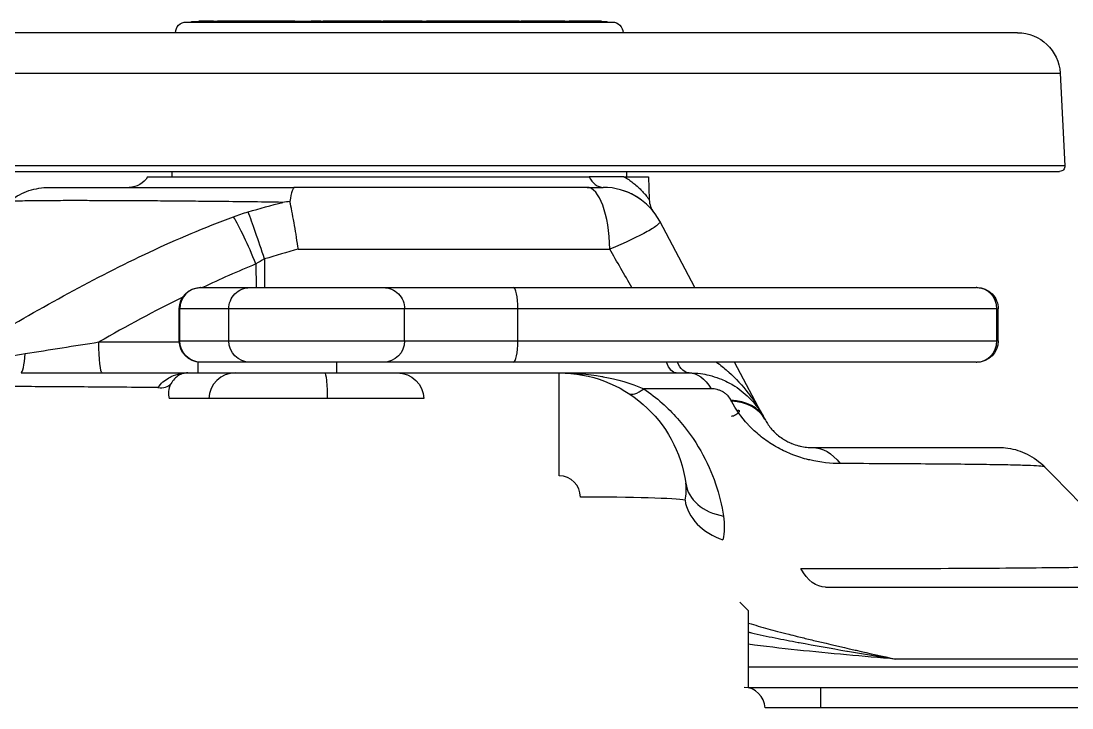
# Model space of a CAD drawing. Header units: millimetres. Extents: x 553637 to 584936, y 5008 to 53898.
# Drawn here: x 560328.4 to 560427, y 46861.6 to 46926 of the extents above; entities that cross this region are included whole.
import ezdxf

# ---------------------------------------------------------------- set-up
doc = ezdxf.new("R2010")
doc.units = ezdxf.units.MM
doc.header["$LTSCALE"] = 10
doc.header["$MEASUREMENT"] = 0
doc.layers.add('2', color=2, linetype='Continuous')

msp = doc.modelspace()

# ---------------------------------------------------------------- linework, layer by layer
at = {"layer": '2', "extrusion": (-1, 1.31047e-06, 1.33332e-29)}
for p, q in [((560343.9, 46925.886), (560383.516, 46925.886)), ((560344.4, 46925.936), (560383.4, 46925.936)), ((560344.4, 46925.886), (560344.4, 46925.936)), ((560345.482, 46925.986), (560345.105, 46925.986)), ((560345.105, 46925.986), (560345.105, 46925.936)), ((560346.061, 46925.986), (560345.482, 46925.986)), ((560345.482, 46925.986), (560345.482, 46925.936)), ((560346.061, 46925.986), (560346.061, 46925.936)), ((560346.457, 46925.986), (560346.856, 46925.986)), ((560346.457, 46925.986), (560346.457, 46925.936)), ((560346.856, 46925.986), (560346.856, 46925.936)), ((560347.324, 46925.986), (560347.324, 46925.936)), ((560347.948, 46925.986), (560347.948, 46925.936)), ((560348.841, 46925.986), (560348.841, 46925.936)), ((560349.553, 46925.986), (560349.553, 46925.936)), ((560351.188, 46925.986), (560349.692, 46925.986)), ((560349.692, 46925.986), (560349.692, 46925.936)), ((560350.082, 46925.986), (560350.082, 46925.936)), ((560351.188, 46925.986), (560351.193, 46925.986)), ((560351.188, 46925.986), (560351.188, 46925.936)), ((560351.193, 46925.986), (560351.193, 46925.936)), ((560352.66, 46925.986), (560352.66, 46925.936)), ((560354.088, 46925.986), (560355.635, 46925.986)), ((560354.088, 46925.986), (560354.088, 46925.936)), ((560354.632, 46925.986), (560354.632, 46925.936)), ((560355.635, 46925.986), (560355.635, 46925.936)), ((560356.513, 46925.986), (560356.382, 46925.986)), ((560356.382, 46925.986), (560356.382, 46925.936)), ((560356.513, 46925.986), (560356.513, 46925.936)), ((560356.53, 46925.986), (560356.757, 46925.986)), ((560356.53, 46925.986), (560356.53, 46925.936)), ((560356.757, 46925.986), (560356.757, 46925.936)), ((560358.582, 46925.986), (560357.386, 46925.986)), ((560357.386, 46925.986), (560357.386, 46925.936)), ((560362.191, 46925.986), (560358.582, 46925.986)), ((560358.582, 46925.986), (560358.582, 46925.936)), ((560359.468, 46925.986), (560359.468, 46925.936)), ((560361.657, 46925.986), (560361.657, 46925.936)), ((560362.191, 46925.986), (560362.191, 46925.936)), ((560362.191, 46925.986), (560362.38, 46925.986)), ((560365.278, 46925.986), (560362.38, 46925.986)), ((560362.38, 46925.986), (560362.38, 46925.936)), ((560363.288, 46925.986), (560363.288, 46925.936)), ((560363.836, 46925.986), (560363.836, 46925.936)), ((560364.371, 46925.986), (560364.371, 46925.936)), ((560365.291, 46925.986), (560365.278, 46925.986)), ((560365.278, 46925.986), (560365.278, 46925.936)), ((560365.699, 46925.986), (560365.291, 46925.986)), ((560365.291, 46925.986), (560365.291, 46925.936)), ((560365.699, 46925.986), (560365.699, 46925.936)), ((560365.829, 46925.986), (560365.829, 46925.936)), ((560366.054, 46925.986), (560366.446, 46925.986)), ((560366.054, 46925.986), (560366.054, 46925.936)), ((560366.446, 46925.986), (560366.446, 46925.936)), ((560368.405, 46925.986), (560367.149, 46925.986)), ((560367.149, 46925.986), (560367.149, 46925.936)), ((560368.405, 46925.986), (560368.405, 46925.936)), ((560368.408, 46925.986), (560368.405, 46925.986)), ((560371.399, 46925.986), (560368.408, 46925.986)), ((560368.408, 46925.986), (560368.408, 46925.936)), ((560368.844, 46925.986), (560368.844, 46925.936)), ((560369.015, 46925.986), (560369.015, 46925.936)), ((560369.134, 46925.986), (560369.134, 46925.936)), ((560369.305, 46925.986), (560369.305, 46925.936)), ((560371.399, 46925.986), (560371.399, 46925.936)), ((560371.723, 46925.986), (560371.723, 46925.936)), ((560372.184, 46925.986), (560371.752, 46925.986)), ((560371.752, 46925.986), (560371.752, 46925.936)), ((560372.004, 46925.986), (560372.004, 46925.936)), ((560372.435, 46925.986), (560372.184, 46925.986)), ((560372.184, 46925.986), (560372.184, 46925.936)), ((560374.222, 46925.986), (560372.435, 46925.986)), ((560372.435, 46925.986), (560372.435, 46925.936)), ((560374.222, 46925.986), (560374.222, 46925.936)), ((560375.139, 46925.986), (560375.339, 46925.986)), ((560375.139, 46925.986), (560375.139, 46925.936)), ((560375.339, 46925.986), (560375.339, 46925.936)), ((560376.458, 46925.986), (560375.339, 46925.986)), ((560375.725, 46925.986), (560375.725, 46925.936)), ((560376.844, 46925.986), (560376.458, 46925.986)), ((560376.458, 46925.986), (560376.458, 46925.936)), ((560379.103, 46925.986), (560376.844, 46925.986)), ((560376.844, 46925.986), (560376.844, 46925.936)), ((560377.279, 46925.986), (560377.279, 46925.936)), ((560377.666, 46925.986), (560377.666, 46925.936)), ((560379.103, 46925.986), (560379.103, 46925.936)), ((560379.434, 46925.986), (560379.857, 46925.986)), ((560379.434, 46925.986), (560379.434, 46925.936)), ((560379.857, 46925.986), (560379.857, 46925.936)), ((560382.091, 46925.986), (560380.279, 46925.986)), ((560380.279, 46925.986), (560380.279, 46925.936)), ((560380.921, 46925.986), (560380.921, 46925.936)), ((560381.321, 46925.986), (560381.321, 46925.936)), ((560382.091, 46925.986), (560382.091, 46925.936)), ((560382.095, 46925.986), (560382.095, 46925.936)), ((560382.448, 46925.986), (560382.448, 46925.936)), ((560382.803, 46925.986), (560382.606, 46925.986)), ((560382.606, 46925.986), (560382.606, 46925.936)), ((560382.803, 46925.986), (560382.803, 46925.936)), ((560382.874, 46925.986), (560382.803, 46925.986)), ((560382.877, 46925.986), (560382.874, 46925.986)), ((560382.874, 46925.986), (560382.874, 46925.936)), ((560382.882, 46925.986), (560382.877, 46925.986)), ((560382.877, 46925.986), (560382.877, 46925.936)), ((560382.885, 46925.986), (560382.882, 46925.986)), ((560382.882, 46925.986), (560382.882, 46925.936)), ((560382.885, 46925.986), (560382.885, 46925.936)), ((560383.4, 46925.886), (560383.4, 46925.936)), ((560383.516, 46925.886), (560383.9, 46925.886)), ((560421.923, 46924.886), (560308.806, 46924.886)), ((560305.013, 46921.095), (560425.917, 46921.095)), ((560425.917, 46921.095), (560426.372, 46912.412)), ((560426.372, 46912.412), (560304.565, 46912.412)), ((560305.039, 46911.886), (560425.873, 46911.886)), ((560342.562, 46911.886), (560342.562, 46911.386)), ((560385.239, 46911.886), (560385.239, 46911.386)), ((560340.282, 46911.386), (560381.735, 46911.386)), ((560360.62, 46911.386), (560360.618, 46911.386)), ((560384.985, 46911.386), (560387.284, 46911.386)), ((560387.284, 46911.386), (560387.359, 46909.231)), ((560381.523, 46910.386), (560354.071, 46910.386)), ((560391.646, 46900.986), (560388.341, 46907.202)), ((560354.425, 46904.595), (560383.648, 46904.595)), ((560350.447, 46903.199), (560350.455, 46900.986)), ((560351.251, 46903.666), (560351.253, 46900.986)), ((560345.287, 46900.986), (560345.253, 46900.986)), ((560345.287, 46900.986), (560418.048, 46900.986)), ((560418.113, 46900.986), (560418.048, 46900.986)), ((560343.253, 46898.986), (560343.298, 46898.986)), ((560343.253, 46895.986), (560343.253, 46898.986)), ((560343.298, 46895.986), (560343.298, 46898.986)), ((560419.984, 46898.986), (560343.298, 46898.986)), ((560347.897, 46895.986), (560347.897, 46898.986)), ((560364.405, 46895.986), (560364.405, 46898.986)), ((560375.029, 46895.986), (560375.029, 46898.986)), ((560419.984, 46895.986), (560419.984, 46898.986)), ((560419.984, 46898.986), (560420.113, 46898.986)), ((560420.113, 46895.986), (560420.113, 46898.986)), ((560343.298, 46895.986), (560343.253, 46895.986)), ((560343.298, 46895.986), (560419.984, 46895.986)), ((560420.113, 46895.986), (560419.984, 46895.986)), ((560335.709, 46895.881), (560343.255, 46895.881)), ((560418.048, 46893.986), (560345.029, 46893.986)), ((560345.029, 46892.986), (560345.029, 46893.986)), ((560358.029, 46892.986), (560358.029, 46893.986)), ((560398.157, 46888.741), (560395.368, 46893.986)), ((560418.048, 46893.986), (560418.113, 46893.986)), ((560344.058, 46892.986), (560378.9, 46892.986)), ((560378.9, 46883.335), (560378.9, 46892.986)), ((560366.213, 46890.573), (560342.297, 46890.573)), ((560395.083, 46890.325), (560395.028, 46890.428)), ((560398.157, 46888.741), (560398.212, 46888.638)), ((560403.905, 46872.886), (560488.157, 46872.885)), ((560395.85, 46871.486), (560396.65, 46870.686)), ((560396.65, 46870.686), (560396.65, 46863.486)), ((560396.65, 46865.416), (560481.995, 46865.416)), ((560481.995, 46866.13), (560410.5, 46866.13)), ((560396.65, 46863.486), (560462.725, 46863.485)), ((560403.417, 46863.486), (560403.417, 46861.555)), ((560463.631, 46861.555), (560398.226, 46861.555))]:
    msp.add_line(p, q, dxfattribs=at)
at = {"layer": '2', "extrusion": (3.3667e-22, 2.56909e-16, -1)}
for centre, radius, start, end in [((-560343.9, 46924.886), 1, 0.00008, 90.00008), ((-560383.9, 46924.886), 1, 90.00008, 180.00008), ((-560421.923, 46920.886), 4, 90.00008, 177.00008), ((-560425.873, 46912.386), 0.5, 177.00008, 270.00008), ((-560338.55, 46912.386), 2, 210.00008, 270.00008), ((-560345.253, 46898.986), 2, 0.00008, 90.00008), ((-560362.405, 46898.986), 2, 90.00008, 180.00008), ((-560418.113, 46898.986), 2, 90.00008, 180.00008), ((-560345.253, 46895.986), 2, 270.00008, 0.00008), ((-560362.405, 46895.986), 2, 180.00008, 270.00008), ((-560418.113, 46895.986), 2, 180.00008, 270.00008), ((-560363.714, 46890.486), 2.5, 90.00008, 178.00008), ((-560378.9, 46880.986), 12, 90.00008, 172.12351)]:
    msp.add_arc(centre, radius, start, end, dxfattribs=at)
at = {"layer": '2'}
for centre, radius, start in [((560383.043, 46904.386), 6, 27.99992), ((560378.9, 46881.335), 2, 359.99992)]:
    msp.add_arc(centre, radius, start, 89.99992, dxfattribs=at)
for centre, major_axis, ratio, start_param, end_param in [((560383.043, 46912.386), (0, 2), 0.755139, 2.094395, 3.141593), ((560381.523, 46904.386), (0, 6), 0.354321, 4.747296, 6.283185), ((560351.09, 46903.456), (-1.859, 5.705), 0.036341, 4.737256, 5.647496), ((560349.82, 46902.99), (-2.266, 5.556), 0.109912, 4.705258, 5.65562), ((560363.157, 46938.95), (82.727, -143.01), 0.003334, 1.30018, 1.326267), ((560345.287, 46898.986), (0, 2), 0.994522, 0, 1.570796), ((560374.592, 46898.986), (0, 2), 0.21852, 4.712389, 6.283185), ((560418.048, 46898.986), (0, 2), 0.967769, 4.712389, 6.283185), ((560374.592, 46895.986), (0, 2), 0.21852, 3.141593, 4.712389), ((560418.048, 46895.986), (0, 2), 0.967769, 3.141593, 4.712389), ((560328.402, 46895.986), (0, 3), 0.137513, 3.141593, 4.303856), ((560348.51, 46890.486), (0, 2.5), 0.994522, 0, 1.53589), ((560340.867, 46893.143), (-1.697, 1.058), 0.670889, 2.180045, 3.027588), ((560388.156, 46895.245), (-2.722, -4.194), 0.296751, 0, 0.687356), ((560373.015, 46891.15), (-42.687, -0.13), 0.007398, -2.062446, -1.900684), ((560392.859, 46885.925), (-5.298, -2.817), 0.665506, 3.141593, 3.975952), ((560392.914, 46885.821), (-5.298, -2.817), 0.665512, 3.141593, 3.976063), ((560395.74, 46883.315), (-4.953, -0.685), 0.764329, 0, 1.177392), ((560380.9, 46880.986), (-10, 0), 0.034899, 3.332505, 4.712389), ((560395.627, 46881.085), (-4.842, 1.246), 0.797872, 0.320018, 1.495774), ((560396.262, 46861.486), (0, 2), 0.982704, 4.747296, 6.283185)]:
    msp.add_ellipse(centre, major_axis=major_axis, ratio=ratio, start_param=start_param, end_param=end_param, dxfattribs=at)
at = {"layer": '2', "extrusion": (3.3667e-22, 2.56909e-16, -1)}
for centre, major_axis, ratio, start_param, end_param in [((560349.886, 46898.986), (0, -2), 0.994522, 1.570796, 3.141593), ((560345.287, 46895.986), (0, -2), 0.994522, 0, 1.570796), ((560349.886, 46895.986), (0, -2), 0.994522, 0, 1.570796), ((560336.022, 46895.986), (0, -3), 0.104528, 0, 1.53589), ((560389.889, 46895.986), (0, -3), 0.40392, 0, 0.841069), ((560391.093, 46895.986), (0, -3), 0.487958, 0, 0.841069), ((560391.093, 46886.986), (0, -6), 0.522981, 3.141593, 3.863124), ((560395.354, 46889.193), (-0.441, -0.235), 0.388082, 2.527063, 5.668656), ((560402.626, 46879.986), (0, -6), 0.665837, 3.141593, 3.866364), ((560403.905, 46879.886), (0, -7), 0.5034, 0, 0.719947)]:
    msp.add_ellipse(centre, major_axis=major_axis, ratio=ratio, start_param=start_param, end_param=end_param, dxfattribs=at)
at = {"layer": '2'}
for points, knots in [([(560346.457, 46925.986), (560346.38, 46925.986), (560346.246, 46925.986), (560346.094, 46925.986), (560346.061, 46925.986), (560346.061, 46925.986)], [0, 0, 0, 0, 0.25, 0.5, 0.7413564, 0.7413564, 0.7413564, 0.7413564]), ([(560347.948, 46925.986), (560347.839, 46925.986), (560347.639, 46925.986), (560347.383, 46925.986), (560347.324, 46925.986), (560347.324, 46925.986)], [0, 0, 0, 0, 0.25, 0.5, 0.7872317, 0.7872317, 0.7872317, 0.7872317]), ([(560348.841, 46925.986), (560348.681, 46925.986), (560348.515, 46925.986), (560348.206, 46925.986), (560348.065, 46925.986), (560347.948, 46925.986)], [0, 0, 0, 0, 0.04832506, 0.04832506, 0.09576382, 0.09576382, 0.09576382, 0.09576382]), ([(560354.088, 46925.986), (560354.088, 46925.986), (560354.023, 46925.986), (560353.668, 46925.986), (560353.173, 46925.986), (560352.836, 46925.986), (560352.66, 46925.986)], [0.0311355, 0.0311355, 0.0311355, 0.0311355, 0.25, 0.5, 0.75, 1, 1, 1, 1]), ([(560366.054, 46925.986), (560365.929, 46925.986), (560365.84, 46925.986), (560365.829, 46925.986), (560365.829, 46925.986)], [0, 0, 0, 0, 0.5, 0.5865303, 0.5865303, 0.5865303, 0.5865303]), ([(560375.139, 46925.986), (560374.996, 46925.986), (560374.763, 46925.986), (560374.447, 46925.986), (560374.283, 46925.986), (560374.222, 46925.986)], [0, 0, 0, 0, 0.25, 0.375, 0.4558997, 0.4558997, 0.4558997, 0.4558997]), ([(560384.985, 46911.386), (560384.551, 46911.386), (560384.053, 46911.386), (560383.295, 46911.386), (560383.045, 46911.386), (560382.645, 46911.386), (560382.507, 46911.386), (560382.313, 46911.386), (560382.261, 46911.386), (560382.169, 46911.386), (560382.131, 46911.386), (560381.976, 46911.386), (560381.857, 46911.386), (560381.735, 46911.386)], [0.0000159, 0.0000159, 0.0000159, 0.0000159, 0.3005675, 0.3005675, 0.4376115, 0.4376115, 0.5066247, 0.5066247, 0.5315384, 0.5315384, 0.5496655, 0.5496655, 0.6033597, 0.6033597, 0.6033597, 0.6033597]), ([(560384.985, 46911.386), (560385.296, 46911.207), (560385.58, 46911.013), (560385.833, 46910.815), (560385.89, 46910.771), (560385.945, 46910.727), (560385.999, 46910.683), (560386.146, 46910.562), (560386.281, 46910.44), (560386.404, 46910.323), (560386.528, 46910.205), (560386.64, 46910.09), (560386.74, 46909.983), (560386.822, 46909.894), (560386.897, 46909.81), (560386.963, 46909.732), (560387.058, 46909.619), (560387.137, 46909.52), (560387.199, 46909.44), (560387.225, 46909.406), (560387.249, 46909.376), (560387.269, 46909.349), (560387.328, 46909.27), (560387.359, 46909.227), (560387.36, 46909.226), (560387.36, 46909.226), (560387.36, 46909.226), (560387.36, 46909.226)], [0.00641749, 0.00641749, 0.00641749, 0.00641749, 0.00863789, 0.00863789, 0.00863789, 0.00913466, 0.00913466, 0.00913466, 0.01049324, 0.01049324, 0.01049324, 0.01185182, 0.01185182, 0.01185182, 0.01296676, 0.01296676, 0.01296676, 0.01456899, 0.01456899, 0.01456899, 0.01524829, 0.01524829, 0.01524829, 0.01728616, 0.01728616, 0.01728616, 0.0172901, 0.0172901, 0.0172901, 0.0172901]), ([(560327.239, 46909.018), (560327.74, 46909.431), (560328.315, 46909.765), (560329.517, 46910.221), (560330.157, 46910.353), (560330.879, 46910.384), (560330.965, 46910.386), (560331.051, 46910.386)], [0, 0, 0, 0, 1.945729, 1.945729, 3.856344, 3.856344, 4.114492, 4.114492, 4.114492, 4.114492]), ([(560331.051, 46910.386), (560331.051, 46910.386), (560331.085, 46910.386), (560331.153, 46910.386), (560331.155, 46910.386), (560331.156, 46910.386), (560331.158, 46910.386), (560331.252, 46910.386), (560331.408, 46910.386), (560331.626, 46910.386), (560331.636, 46910.386), (560331.647, 46910.386), (560331.658, 46910.386), (560331.874, 46910.386), (560332.146, 46910.386), (560332.473, 46910.386), (560332.816, 46910.386), (560333.22, 46910.386), (560333.684, 46910.386), (560333.736, 46910.386), (560333.789, 46910.386), (560333.843, 46910.386), (560334.337, 46910.386), (560334.896, 46910.386), (560335.512, 46910.386), (560336.022, 46910.386), (560336.571, 46910.386), (560337.156, 46910.386), (560337.278, 46910.386), (560337.401, 46910.386), (560337.526, 46910.386), (560338.103, 46910.386), (560338.712, 46910.386), (560339.356, 46910.386), (560339.521, 46910.386), (560339.688, 46910.386), (560339.858, 46910.386), (560340.493, 46910.386), (560341.161, 46910.386), (560341.855, 46910.386), (560342.07, 46910.386), (560342.287, 46910.386), (560342.506, 46910.386), (560343.187, 46910.386), (560343.89, 46910.386), (560344.611, 46910.386), (560344.874, 46910.386), (560345.139, 46910.386), (560345.407, 46910.386), (560346.111, 46910.386), (560346.831, 46910.386), (560347.57, 46910.386), (560347.885, 46910.386), (560348.202, 46910.386), (560348.523, 46910.386), (560350.286, 46910.386), (560352.15, 46910.386), (560354.071, 46910.386)], [0.16278487, 0.16278487, 0.16278487, 0.16278487, 0.16535166, 0.16535166, 0.16535166, 0.16540475, 0.16540475, 0.16540475, 0.16888168, 0.16888168, 0.16888168, 0.16905026, 0.16905026, 0.16905026, 0.17241169, 0.17241169, 0.17241169, 0.17594171, 0.17594171, 0.17594171, 0.17633953, 0.17633953, 0.17633953, 0.17998658, 0.17998658, 0.17998658, 0.18300174, 0.18300174, 0.18300174, 0.18362958, 0.18362958, 0.18362958, 0.18653176, 0.18653176, 0.18653176, 0.18727441, 0.18727441, 0.18727441, 0.19006178, 0.19006178, 0.19006178, 0.19092294, 0.19092294, 0.19092294, 0.1935918, 0.1935918, 0.1935918, 0.19456471, 0.19456471, 0.19456471, 0.19712181, 0.19712181, 0.19712181, 0.19820953, 0.19820953, 0.19820953, 0.20418185, 0.20418185, 0.20418185, 0.20418185]), ([(560381.523, 46910.386), (560381.944, 46910.386), (560382.321, 46910.386), (560382.596, 46910.386), (560382.871, 46910.386), (560383.043, 46910.386), (560383.043, 46910.386)], [0, 0, 0, 0, 0.001338438, 0.001338438, 0.001338438, 0.002676877, 0.002676877, 0.002676877, 0.002676877]), ([(560386.54, 46909.261), (560386.425, 46909.344), (560386.302, 46909.426), (560385.777, 46909.747), (560385.306, 46909.972), (560384.756, 46910.136)], [2.531425, 2.531425, 2.531425, 2.531425, 3.809454, 3.809454, 7.641996, 7.641996, 7.641996, 7.641996]), ([(560352.963, 46908.98), (560350.827, 46909.01), (560348.754, 46909.036), (560346.793, 46909.056), (560346.405, 46909.061), (560346.021, 46909.065), (560345.642, 46909.068), (560344.854, 46909.076), (560344.087, 46909.083), (560343.336, 46909.089), (560342.992, 46909.092), (560342.652, 46909.095), (560342.315, 46909.098), (560341.564, 46909.104), (560340.832, 46909.109), (560340.121, 46909.114), (560339.816, 46909.116), (560339.516, 46909.118), (560339.22, 46909.12), (560338.515, 46909.124), (560337.835, 46909.127), (560337.185, 46909.13), (560336.926, 46909.131), (560336.672, 46909.132), (560336.423, 46909.133), (560335.784, 46909.135), (560335.176, 46909.137), (560334.597, 46909.137), (560334.381, 46909.138), (560334.17, 46909.138), (560333.963, 46909.138), (560333.395, 46909.139), (560332.858, 46909.138), (560332.354, 46909.137), (560331.666, 46909.135), (560331.04, 46909.132), (560330.485, 46909.128), (560330.352, 46909.127), (560330.223, 46909.126), (560330.098, 46909.124), (560329.584, 46909.119), (560329.14, 46909.114), (560328.762, 46909.106), (560328.465, 46909.1), (560328.209, 46909.093), (560327.997, 46909.084), (560327.939, 46909.082), (560327.885, 46909.08), (560327.834, 46909.078), (560327.642, 46909.069), (560327.495, 46909.06), (560327.395, 46909.049), (560327.371, 46909.047), (560327.349, 46909.044), (560327.33, 46909.041), (560327.279, 46909.034), (560327.248, 46909.026), (560327.239, 46909.018)], [0.00000017, 0.00000017, 0.00000017, 0.00000017, 0.00671843, 0.00671843, 0.00671843, 0.00804854, 0.00804854, 0.00804854, 0.01080792, 0.01080792, 0.01080792, 0.01207281, 0.01207281, 0.01207281, 0.01488936, 0.01488936, 0.01488936, 0.01609707, 0.01609707, 0.01609707, 0.01897623, 0.01897623, 0.01897623, 0.02012134, 0.02012134, 0.02012134, 0.02305566, 0.02305566, 0.02305566, 0.02414561, 0.02414561, 0.02414561, 0.02713462, 0.02713462, 0.02713462, 0.031217, 0.031217, 0.031217, 0.03219415, 0.03219415, 0.03219415, 0.03621842, 0.03621842, 0.03621842, 0.03938115, 0.03938115, 0.03938115, 0.04024268, 0.04024268, 0.04024268, 0.04347675, 0.04347675, 0.04347675, 0.04426695, 0.04426695, 0.04426695, 0.04643736, 0.04643736, 0.04643736, 0.04643736]), ([(560354.425, 46904.595), (560354.413, 46904.673), (560354.401, 46904.751), (560354.274, 46905.609), (560354.15, 46906.37), (560353.96, 46907.458), (560353.892, 46907.824), (560353.762, 46908.492), (560353.7, 46908.793), (560353.641, 46909.06)], [-0.4965199, -0.4965199, -0.4965199, -0.4965199, -0.4728409, -0.4728409, -0.2359143, -0.2359143, -0.1047183, -0.1047183, 0.0236791, 0.0236791, 0.0236791, 0.0236791]), ([(560387.36, 46909.226), (560387.367, 46909.011), (560387.411, 46908.793), (560387.523, 46908.494), (560387.568, 46908.399), (560387.633, 46908.285), (560387.648, 46908.26), (560387.671, 46908.222), (560387.68, 46908.208), (560387.696, 46908.184), (560387.703, 46908.174), (560387.714, 46908.158), (560387.718, 46908.152), (560387.727, 46908.14), (560387.731, 46908.135), (560387.739, 46908.123), (560387.742, 46908.119), (560387.744, 46908.116)], [0, 0, 0, 0, 0.647761, 0.647761, 0.959072, 0.959072, 1.049845, 1.049845, 1.108261, 1.108261, 1.170631, 1.170631, 1.231424, 1.231424, 1.332735, 1.332735, 1.540206, 1.540206, 1.540206, 1.540206]), ([(560387.748, 46908.111), (560387.748, 46908.111), (560387.746, 46908.113), (560387.737, 46908.125), (560387.722, 46908.145), (560387.7, 46908.171)], [1.849634, 1.849634, 1.849634, 1.849634, 2.230388, 2.230388, 3.283277, 3.283277, 3.283277, 3.283277]), ([(560388.341, 46907.202), (560388.384, 46907.122), (560388.224, 46906.872), (560386.96, 46906.058), (560385.098, 46905.193), (560383.648, 46904.595)], [0, 0, 0, 0, 0.002472643, 0.004945285, 0.00989057, 0.00989057, 0.00989057, 0.00989057]), ([(560318.143, 46891.738), (560318.97, 46892.098), (560319.831, 46892.435), (560320.698, 46892.743), (560321.564, 46893.051), (560322.436, 46893.329), (560323.326, 46893.584), (560325.106, 46894.094), (560326.917, 46894.501), (560328.781, 46894.794)], [0, 0, 0, 0, 0.00281548, 0.00281548, 0.00281548, 0.00562772, 0.00562772, 0.00562772, 0.01125545, 0.01125545, 0.01125545, 0.01125545]), ([(560393.667, 46893.986), (560394.035, 46893.724), (560394.383, 46893.446), (560394.715, 46893.154), (560394.753, 46893.121), (560394.79, 46893.087), (560394.828, 46893.053), (560395.498, 46892.451), (560396.098, 46891.794), (560396.638, 46891.097), (560396.656, 46891.073), (560396.675, 46891.049), (560396.693, 46891.025), (560397.247, 46890.3), (560397.736, 46889.533), (560398.157, 46888.741)], [0.005366411, 0.005366411, 0.005366411, 0.005366411, 0.007096758, 0.007096758, 0.007096758, 0.007293434, 0.007293434, 0.007293434, 0.010819032, 0.010819032, 0.010819032, 0.01094015, 0.01094015, 0.01094015, 0.014586867, 0.014586867, 0.014586867, 0.014586867]), ([(560328.402, 46892.986), (560329.371, 46892.986), (560330.365, 46892.986), (560331.379, 46892.986), (560332.824, 46892.986), (560334.308, 46892.986), (560335.849, 46892.986), (560336.415, 46892.986), (560336.986, 46892.986), (560337.563, 46892.986), (560339.665, 46892.986), (560341.851, 46892.986), (560344.058, 46892.986)], [0.00287787, 0.00287787, 0.00287787, 0.00287787, 0.0065339, 0.0065339, 0.0065339, 0.01174056, 0.01174056, 0.01174056, 0.01365074, 0.01365074, 0.01365074, 0.02060325, 0.02060325, 0.02060325, 0.02060325]), ([(560341.255, 46891.604), (560341.534, 46892.001), (560341.889, 46892.306), (560342.283, 46892.529), (560342.354, 46892.569), (560342.426, 46892.607), (560342.5, 46892.641), (560342.779, 46892.773), (560343.073, 46892.866), (560343.372, 46892.922), (560343.599, 46892.965), (560343.829, 46892.986), (560344.058, 46892.986)], [0, 0, 0, 0, 0.001887656, 0.001887656, 0.001887656, 0.002230122, 0.002230122, 0.002230122, 0.003527146, 0.003527146, 0.003527146, 0.00451084, 0.00451084, 0.00451084, 0.00451084]), ([(560344.058, 46892.986), (560343.911, 46892.986), (560343.762, 46892.965), (560343.615, 46892.923), (560343.468, 46892.881), (560343.324, 46892.818), (560343.185, 46892.733), (560343.183, 46892.732), (560343.181, 46892.731), (560343.179, 46892.73), (560342.91, 46892.563), (560342.662, 46892.314), (560342.472, 46891.962)], [0, 0, 0, 0, 0.001172315, 0.001172315, 0.001172315, 0.00234463, 0.00234463, 0.00234463, 0.002361094, 0.002361094, 0.002361094, 0.004645113, 0.004645113, 0.004645113, 0.004645113]), ([(560356.885, 46892.986), (560356.951, 46892.986), (560357.018, 46892.727), (560357.066, 46892.284), (560357.114, 46891.841), (560357.143, 46891.218), (560357.146, 46890.573)], [0, 0, 0, 0, 0.001909609, 0.001909609, 0.001909609, 0.003819219, 0.003819219, 0.003819219, 0.003819219]), ([(560378.9, 46892.986), (560380.238, 46892.986), (560381.589, 46892.879), (560382.924, 46892.642), (560382.964, 46892.635), (560383.005, 46892.628), (560383.045, 46892.62), (560384.338, 46892.382), (560385.614, 46892.019), (560386.842, 46891.491)], [0, 0, 0, 0, 0.004118655, 0.004118655, 0.004118655, 0.004243784, 0.004243784, 0.004243784, 0.00823731, 0.00823731, 0.00823731, 0.00823731]), ([(560391.093, 46892.986), (560391.454, 46892.986), (560391.815, 46892.962), (560392.174, 46892.913), (560392.442, 46892.877), (560392.71, 46892.827), (560392.974, 46892.762), (560393.062, 46892.741), (560393.151, 46892.717), (560393.238, 46892.693), (560393.543, 46892.607), (560393.843, 46892.502), (560394.135, 46892.381), (560394.323, 46892.303), (560394.509, 46892.219), (560394.691, 46892.128), (560394.873, 46892.037), (560395.051, 46891.939), (560395.226, 46891.835), (560395.28, 46891.802), (560395.334, 46891.769), (560395.388, 46891.735), (560395.945, 46891.383), (560396.455, 46890.958), (560396.907, 46890.481), (560396.961, 46890.423), (560397.015, 46890.365), (560397.068, 46890.305), (560397.495, 46889.828), (560397.859, 46889.3), (560398.157, 46888.741)], [0, 0, 0, 0, 0.001085345, 0.001085345, 0.001085345, 0.001899354, 0.001899354, 0.001899354, 0.002172347, 0.002172347, 0.002172347, 0.003120367, 0.003120367, 0.003120367, 0.003730873, 0.003730873, 0.003730873, 0.00434138, 0.00434138, 0.00434138, 0.004531544, 0.004531544, 0.004531544, 0.00651207, 0.00651207, 0.00651207, 0.006751905, 0.006751905, 0.006751905, 0.00868276, 0.00868276, 0.00868276, 0.00868276]), ([(560395.028, 46890.428), (560394.959, 46890.56), (560394.87, 46890.692), (560394.753, 46890.819), (560394.749, 46890.824), (560394.745, 46890.829), (560394.74, 46890.833), (560394.678, 46890.899), (560394.609, 46890.964), (560394.533, 46891.025), (560394.465, 46891.079), (560394.393, 46891.131), (560394.315, 46891.177), (560394.306, 46891.183), (560394.296, 46891.189), (560394.286, 46891.195), (560394.198, 46891.246), (560394.104, 46891.291), (560394.009, 46891.329), (560393.922, 46891.364), (560393.832, 46891.393), (560393.744, 46891.417), (560393.736, 46891.419), (560393.728, 46891.421), (560393.72, 46891.423), (560393.529, 46891.471), (560393.342, 46891.49), (560393.166, 46891.49)], [0, 0, 0, 0, 0.000592541, 0.000592541, 0.000592541, 0.000614417, 0.000614417, 0.000614417, 0.000921625, 0.000921625, 0.000921625, 0.001194144, 0.001194144, 0.001194144, 0.001228833, 0.001228833, 0.001228833, 0.001536042, 0.001536042, 0.001536042, 0.001817916, 0.001817916, 0.001817916, 0.00184325, 0.00184325, 0.00184325, 0.002457667, 0.002457667, 0.002457667, 0.002457667]), ([(560405.275, 46884.477), (560404.406, 46884.48), (560403.444, 46884.569), (560402.414, 46884.814), (560402.376, 46884.823), (560402.338, 46884.832), (560402.3, 46884.841), (560401.82, 46884.96), (560401.327, 46885.113), (560400.836, 46885.303), (560400.784, 46885.323), (560400.732, 46885.344), (560400.68, 46885.365), (560400.203, 46885.557), (560399.729, 46885.786), (560399.278, 46886.043), (560399.225, 46886.073), (560399.173, 46886.103), (560399.121, 46886.133), (560398.678, 46886.395), (560398.258, 46886.685), (560397.872, 46886.989), (560397.832, 46887.021), (560397.793, 46887.052), (560397.754, 46887.084), (560397.369, 46887.396), (560397.02, 46887.724), (560396.706, 46888.058), (560396.682, 46888.083), (560396.659, 46888.107), (560396.636, 46888.132), (560395.977, 46888.846), (560395.471, 46889.588), (560395.083, 46890.325)], [0, 0, 0, 0, 0.00347049, 0.00347049, 0.00347049, 0.00359841, 0.00359841, 0.00359841, 0.00520574, 0.00520574, 0.00520574, 0.00537566, 0.00537566, 0.00537566, 0.00694098, 0.00694098, 0.00694098, 0.00712238, 0.00712238, 0.00712238, 0.00867623, 0.00867623, 0.00867623, 0.00883632, 0.00883632, 0.00883632, 0.01041147, 0.01041147, 0.01041147, 0.01052807, 0.01052807, 0.01052807, 0.01388196, 0.01388196, 0.01388196, 0.01388196]), ([(560398.212, 46888.638), (560398.282, 46888.505), (560398.362, 46888.369), (560398.455, 46888.229), (560398.547, 46888.089), (560398.652, 46887.944), (560398.777, 46887.795), (560398.819, 46887.744), (560398.863, 46887.693), (560398.91, 46887.641), (560399.001, 46887.54), (560399.102, 46887.435), (560399.217, 46887.328), (560399.275, 46887.274), (560399.336, 46887.22), (560399.401, 46887.165), (560399.533, 46887.053), (560399.683, 46886.938), (560399.856, 46886.823), (560399.901, 46886.793), (560399.948, 46886.763), (560399.997, 46886.733), (560400.017, 46886.72), (560400.038, 46886.708), (560400.059, 46886.695), (560400.129, 46886.653), (560400.202, 46886.612), (560400.276, 46886.573), (560400.406, 46886.504), (560400.54, 46886.44), (560400.67, 46886.384), (560400.688, 46886.376), (560400.707, 46886.369), (560400.725, 46886.361), (560400.956, 46886.266), (560401.17, 46886.198), (560401.364, 46886.148), (560401.416, 46886.134), (560401.467, 46886.121), (560401.517, 46886.11), (560401.749, 46886.057), (560401.948, 46886.028), (560402.129, 46886.01), (560402.31, 46885.992), (560402.474, 46885.986), (560402.626, 46885.986)], [0, 0, 0, 0, 0.000992555, 0.000992555, 0.000992555, 0.00198511, 0.00198511, 0.00198511, 0.002321418, 0.002321418, 0.002321418, 0.002977664, 0.002977664, 0.002977664, 0.003305367, 0.003305367, 0.003305367, 0.003970219, 0.003970219, 0.003970219, 0.004144553, 0.004144553, 0.004144553, 0.004218358, 0.004218358, 0.004218358, 0.004466497, 0.004466497, 0.004466497, 0.004900993, 0.004900993, 0.004900993, 0.004962774, 0.004962774, 0.004962774, 0.005743082, 0.005743082, 0.005743082, 0.005955329, 0.005955329, 0.005955329, 0.006947884, 0.006947884, 0.006947884, 0.007940438, 0.007940438, 0.007940438, 0.007940438]), ([(560402.626, 46885.986), (560404.011, 46885.986), (560405.332, 46885.986), (560406.571, 46885.986), (560407.81, 46885.986), (560408.968, 46885.986), (560410.048, 46885.986), (560411.128, 46885.986), (560412.13, 46885.986), (560413.056, 46885.986), (560413.981, 46885.986), (560414.83, 46885.986), (560415.585, 46885.986), (560416.341, 46885.986), (560417.002, 46885.986), (560417.572, 46885.986), (560418.142, 46885.986), (560418.62, 46885.986), (560419.005, 46885.986), (560419.774, 46885.986), (560420.169, 46885.986), (560420.173, 46885.986), (560420.173, 46885.986), (560420.173, 46885.986), (560420.173, 46885.986)], [0, 0, 0, 0, 0.00556721, 0.00556721, 0.00556721, 0.01113442, 0.01113442, 0.01113442, 0.01670164, 0.01670164, 0.01670164, 0.02226885, 0.02226885, 0.02226885, 0.02783606, 0.02783606, 0.02783606, 0.03340327, 0.03340327, 0.03340327, 0.0445377, 0.0445377, 0.0445377, 0.04459047, 0.04459047, 0.04459047, 0.04459047]), ([(560420.173, 46885.986), (560420.453, 46885.986), (560420.735, 46885.966), (560421.642, 46885.837), (560422.265, 46885.645), (560423.438, 46885.064), (560423.998, 46884.657), (560424.468, 46884.175)], [0, 0, 0, 0, 0.842013, 0.842013, 2.749927, 2.749927, 4.768387, 4.768387, 4.768387, 4.768387]), ([(560424.467, 46884.176), (560424.467, 46884.176), (560424.467, 46884.176), (560424.467, 46884.176), (560424.446, 46884.195), (560424.326, 46884.214), (560424.111, 46884.233), (560423.887, 46884.251), (560423.561, 46884.269), (560423.134, 46884.286), (560423.12, 46884.287), (560423.107, 46884.287), (560423.094, 46884.288), (560422.674, 46884.304), (560422.16, 46884.319), (560421.553, 46884.333), (560421.536, 46884.333), (560421.519, 46884.333), (560421.502, 46884.334), (560420.887, 46884.348), (560420.179, 46884.361), (560419.376, 46884.374), (560419.357, 46884.374), (560419.338, 46884.374), (560419.319, 46884.374), (560418.507, 46884.387), (560417.601, 46884.398), (560416.615, 46884.408), (560416.597, 46884.409), (560416.578, 46884.409), (560416.56, 46884.409), (560415.566, 46884.419), (560414.493, 46884.429), (560413.339, 46884.437), (560413.324, 46884.437), (560413.309, 46884.437), (560413.295, 46884.438), (560412.132, 46884.446), (560410.888, 46884.454), (560409.558, 46884.46), (560409.55, 46884.46), (560409.541, 46884.46), (560409.532, 46884.46), (560408.194, 46884.467), (560406.769, 46884.473), (560405.275, 46884.477)], [0.04794986, 0.04794986, 0.04794986, 0.04794986, 0.04797502, 0.04797502, 0.04797502, 0.0537414, 0.0537414, 0.0537414, 0.05971266, 0.05971266, 0.05971266, 0.05989622, 0.05989622, 0.05989622, 0.06568393, 0.06568393, 0.06568393, 0.06584708, 0.06584708, 0.06584708, 0.0716552, 0.0716552, 0.0716552, 0.07179385, 0.07179385, 0.07179385, 0.07762646, 0.07762646, 0.07762646, 0.07773511, 0.07773511, 0.07773511, 0.08359773, 0.08359773, 0.08359773, 0.08367314, 0.08367314, 0.08367314, 0.089569, 0.089569, 0.089569, 0.0896069, 0.0896069, 0.0896069, 0.09554026, 0.09554026, 0.09554026, 0.09554026]), ([(560424.466, 46884.175), (560426.753, 46881.831), (560429.039, 46879.487), (560432.024, 46876.428), (560432.722, 46875.712), (560433.42, 46874.996)], [0, 0, 0, 0, 10, 10, 13.053782, 13.053782, 13.053782, 13.053782]), ([(560401.582, 46874.623), (560404.006, 46874.624), (560406.311, 46874.628), (560408.5, 46874.632), (560410.66, 46874.637), (560412.705, 46874.644), (560414.645, 46874.652), (560414.67, 46874.652), (560414.696, 46874.652), (560414.721, 46874.652), (560416.645, 46874.661), (560418.461, 46874.671), (560420.125, 46874.682), (560420.158, 46874.682), (560420.19, 46874.683), (560420.222, 46874.683), (560421.871, 46874.694), (560423.371, 46874.707), (560424.725, 46874.722), (560424.759, 46874.722), (560424.793, 46874.723), (560424.827, 46874.723), (560426.166, 46874.737), (560427.362, 46874.753), (560428.408, 46874.771), (560428.439, 46874.772), (560428.471, 46874.772), (560428.502, 46874.773), (560429.036, 46874.782), (560429.531, 46874.792), (560429.982, 46874.802), (560430.401, 46874.812), (560430.782, 46874.821), (560431.125, 46874.831), (560431.149, 46874.832), (560431.174, 46874.833), (560431.197, 46874.834), (560431.894, 46874.854), (560432.425, 46874.877), (560432.796, 46874.902), (560432.81, 46874.903), (560432.823, 46874.904), (560432.837, 46874.905), (560433.023, 46874.917), (560433.165, 46874.931), (560433.263, 46874.944), (560433.354, 46874.957), (560433.406, 46874.97), (560433.421, 46874.983), (560433.422, 46874.984), (560433.423, 46874.985), (560433.423, 46874.986), (560433.425, 46874.99), (560433.425, 46874.994), (560433.421, 46874.997)], [0, 0, 0, 0, 0.00841932, 0.00841932, 0.00841932, 0.01672541, 0.01672541, 0.01672541, 0.0168352, 0.0168352, 0.0168352, 0.02508812, 0.02508812, 0.02508812, 0.02524824, 0.02524824, 0.02524824, 0.03345083, 0.03345083, 0.03345083, 0.03365644, 0.03365644, 0.03365644, 0.04181353, 0.04181353, 0.04181353, 0.0420598, 0.0420598, 0.0420598, 0.04626113, 0.04626113, 0.04626113, 0.05017624, 0.05017624, 0.05017624, 0.05045367, 0.05045367, 0.05045367, 0.05853895, 0.05853895, 0.05853895, 0.05884048, 0.05884048, 0.05884048, 0.06302666, 0.06302666, 0.06302666, 0.06690166, 0.06690166, 0.06690166, 0.06721975, 0.06721975, 0.06721975, 0.06827533, 0.06827533, 0.06827533, 0.06827533]), ([(560396.65, 46869.523), (560396.662, 46869.52), (560396.673, 46869.516), (560396.684, 46869.513), (560396.983, 46869.42), (560397.283, 46869.33), (560397.585, 46869.243), (560397.885, 46869.156), (560398.187, 46869.071), (560398.489, 46868.988), (560398.793, 46868.905), (560399.097, 46868.823), (560399.402, 46868.742), (560399.753, 46868.65), (560400.104, 46868.559), (560400.455, 46868.47), (560400.715, 46868.404), (560400.975, 46868.339), (560401.235, 46868.274), (560401.646, 46868.172), (560402.056, 46868.071), (560402.468, 46867.972), (560402.671, 46867.923), (560402.875, 46867.874), (560403.079, 46867.825), (560404.24, 46867.547), (560405.405, 46867.277), (560406.572, 46867.011), (560406.643, 46866.995), (560406.713, 46866.979), (560406.784, 46866.963), (560408.021, 46866.681), (560409.26, 46866.404), (560410.5, 46866.13)], [0.016187, 0.016187, 0.016187, 0.016187, 0.01622315, 0.01622315, 0.01622315, 0.01717746, 0.01717746, 0.01717746, 0.01812931, 0.01812931, 0.01812931, 0.01908606, 0.01908606, 0.01908606, 0.02018398, 0.02018398, 0.02018398, 0.02099467, 0.02099467, 0.02099467, 0.02227209, 0.02227209, 0.02227209, 0.02290327, 0.02290327, 0.02290327, 0.02650315, 0.02650315, 0.02650315, 0.02672049, 0.02672049, 0.02672049, 0.0305377, 0.0305377, 0.0305377, 0.0305377]), ([(560396.65, 46868.672), (560396.702, 46868.66), (560396.754, 46868.648), (560396.806, 46868.636), (560396.851, 46868.626), (560396.895, 46868.616), (560396.94, 46868.606), (560397.686, 46868.436), (560398.434, 46868.277), (560399.184, 46868.126), (560399.9, 46867.981), (560400.617, 46867.844), (560401.334, 46867.709), (560401.369, 46867.703), (560401.404, 46867.696), (560401.439, 46867.69), (560402.926, 46867.412), (560404.417, 46867.15), (560405.91, 46866.895), (560405.928, 46866.892), (560405.946, 46866.889), (560405.964, 46866.886), (560407.475, 46866.628), (560408.988, 46866.378), (560410.5, 46866.13)], [0.0042987, 0.0042987, 0.0042987, 0.0042987, 0.00445885, 0.00445885, 0.00445885, 0.00459625, 0.00459625, 0.00459625, 0.00689437, 0.00689437, 0.00689437, 0.0090862, 0.0090862, 0.0090862, 0.0091925, 0.0091925, 0.0091925, 0.01373383, 0.01373383, 0.01373383, 0.01378875, 0.01378875, 0.01378875, 0.018385, 0.018385, 0.018385, 0.018385]), ([(560410.5, 46866.13), (560408.959, 46866.263), (560407.418, 46866.398), (560405.877, 46866.539), (560404.336, 46866.68), (560402.796, 46866.826), (560401.258, 46866.987), (560399.72, 46867.149), (560398.184, 46867.325), (560396.65, 46867.535)], [0.00463871, 0.00463871, 0.00463871, 0.00463871, 0.00927692, 0.00927692, 0.00927692, 0.01391513, 0.01391513, 0.01391513, 0.01855282, 0.01855282, 0.01855282, 0.01855282])]:
    msp.add_open_spline(points, degree=3, knots=knots, dxfattribs=at)
for points in [[(560347.324, 46925.986), (560347.182, 46925.986), (560347.018, 46925.986), (560346.856, 46925.986)], [(560349.553, 46925.986), (560349.296, 46925.986), (560349.059, 46925.986), (560348.841, 46925.986)], [(560349.692, 46925.986), (560349.648, 46925.986), (560349.601, 46925.986), (560349.553, 46925.986)], [(560352.66, 46925.986), (560352.489, 46925.986), (560352.163, 46925.986), (560351.695, 46925.986), (560351.31, 46925.986), (560351.211, 46925.986), (560351.193, 46925.986)], [(560356.382, 46925.986), (560356.19, 46925.986), (560355.894, 46925.986), (560355.635, 46925.986)], [(560356.53, 46925.986), (560356.518, 46925.986), (560356.513, 46925.986), (560356.513, 46925.986)], [(560357.386, 46925.986), (560357.085, 46925.986), (560356.875, 46925.986), (560356.757, 46925.986)], [(560365.829, 46925.986), (560365.788, 46925.986), (560365.745, 46925.986), (560365.699, 46925.986)], [(560367.149, 46925.986), (560366.833, 46925.986), (560366.598, 46925.986), (560366.446, 46925.986)], [(560371.723, 46925.986), (560371.626, 46925.986), (560371.518, 46925.986), (560371.399, 46925.986)], [(560371.752, 46925.986), (560371.742, 46925.986), (560371.733, 46925.986), (560371.723, 46925.986)], [(560379.434, 46925.986), (560379.323, 46925.986), (560379.209, 46925.986), (560379.103, 46925.986)], [(560380.279, 46925.986), (560380.118, 46925.986), (560379.977, 46925.986), (560379.857, 46925.986)], [(560382.095, 46925.986), (560382.094, 46925.986), (560382.092, 46925.986), (560382.091, 46925.986)], [(560382.448, 46925.986), (560382.366, 46925.986), (560382.248, 46925.986), (560382.095, 46925.986)], [(560382.606, 46925.986), (560382.561, 46925.986), (560382.509, 46925.986), (560382.448, 46925.986)], [(560343.232, 46924.886), (560343.233, 46924.886), (560343.234, 46924.886), (560343.235, 46924.886)], [(560354.071, 46910.386), (560353.913, 46910.386), (560353.76, 46909.92), (560353.641, 46909.061)], [(560385.495, 46909.862), (560385.472, 46909.872), (560385.448, 46909.883), (560385.424, 46909.893)], [(560349.717, 46908.087), (560350.796, 46908.4), (560351.878, 46908.698), (560352.963, 46908.98)], [(560353.641, 46909.06), (560353.415, 46909.034), (560353.189, 46909.008), (560352.964, 46908.98)], [(560348.345, 46907.633), (560348.796, 46907.8), (560349.253, 46907.952), (560349.717, 46908.087)], [(560349.086, 46907.892), (560349.086, 46907.892), (560349.087, 46907.892), (560349.087, 46907.892)], [(560318.143, 46891.738), (560322.955, 46894.797), (560332.732, 46900.681), (560342.972, 46905.645), (560348.345, 46907.633)], [(560354.425, 46904.595), (560353.367, 46904.3), (560352.309, 46903.989), (560351.251, 46903.666)], [(560350.447, 46903.199), (560348.75, 46902.507), (560347.079, 46901.766), (560345.429, 46900.986)], [(560351.251, 46903.666), (560350.974, 46903.523), (560350.707, 46903.367), (560350.447, 46903.199)], [(560343.588, 46900.095), (560340.919, 46898.774), (560338.299, 46897.356), (560335.709, 46895.881)], [(560328.781, 46894.794), (560331.094, 46895.158), (560333.406, 46895.522), (560335.709, 46895.881)], [(560378.9, 46892.986), (560383.215, 46892.986), (560387.282, 46892.986), (560391.093, 46892.986)], [(560342.472, 46891.962), (560342.2, 46891.459), (560342.207, 46891.006), (560342.297, 46890.573)], [(560393.899, 46892.477), (560393.9, 46892.476), (560393.9, 46892.475), (560393.901, 46892.474)], [(560341.255, 46891.604), (560339.019, 46891.624), (560334.627, 46891.66), (560328.564, 46891.699), (560322.946, 46891.726), (560319.669, 46891.735), (560318.143, 46891.738)], [(560386.842, 46891.491), (560388.079, 46890.651), (560390.168, 46888.753), (560392.32, 46885.671), (560393.68, 46882.574), (560394.167, 46880.56), (560394.325, 46879.556)], [(560394.791, 46890.777), (560394.791, 46890.776), (560394.792, 46890.776), (560394.792, 46890.776)], [(560390.718, 46881.052), (560390.84, 46881.556), (560390.862, 46882.081), (560390.786, 46882.63)], [(560394.325, 46879.556), (560394.446, 46878.782), (560394.431, 46878.039), (560394.274, 46877.326)]]:
    msp.add_open_spline(points, degree=3, dxfattribs=at)

doc.saveas('drawing.dxf')
